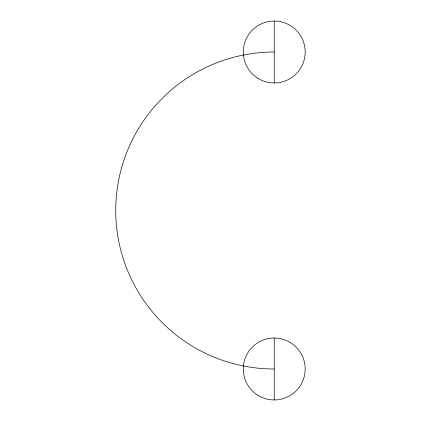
<?xml version="1.0" encoding="UTF-8"?>
<svg xmlns="http://www.w3.org/2000/svg" width="421" height="421" viewBox="0 0 421 421"><rect width="100%" height="100%" fill="white"/><g stroke="black" fill="none" stroke-linecap="round" stroke-linejoin="round"><path stroke-width="0.63" d="M274.229 21.05L274.229 82.963M274.229 338.037L274.229 399.95M274.229 368.996A158.496 158.496 0 0 1 115.733 210.5A158.496 158.496 0 0 1 274.229 52.004M257.778 395.219A30.954 30.954 0 0 0 305.162 370.122A30.954 30.954 0 0 0 259.736 341.636A30.954 30.954 0 0 0 257.778 395.219M257.778 78.232A30.954 30.954 0 0 0 305.162 53.135A30.954 30.954 0 0 0 259.736 24.65A30.954 30.954 0 0 0 257.778 78.232"/></g></svg>
